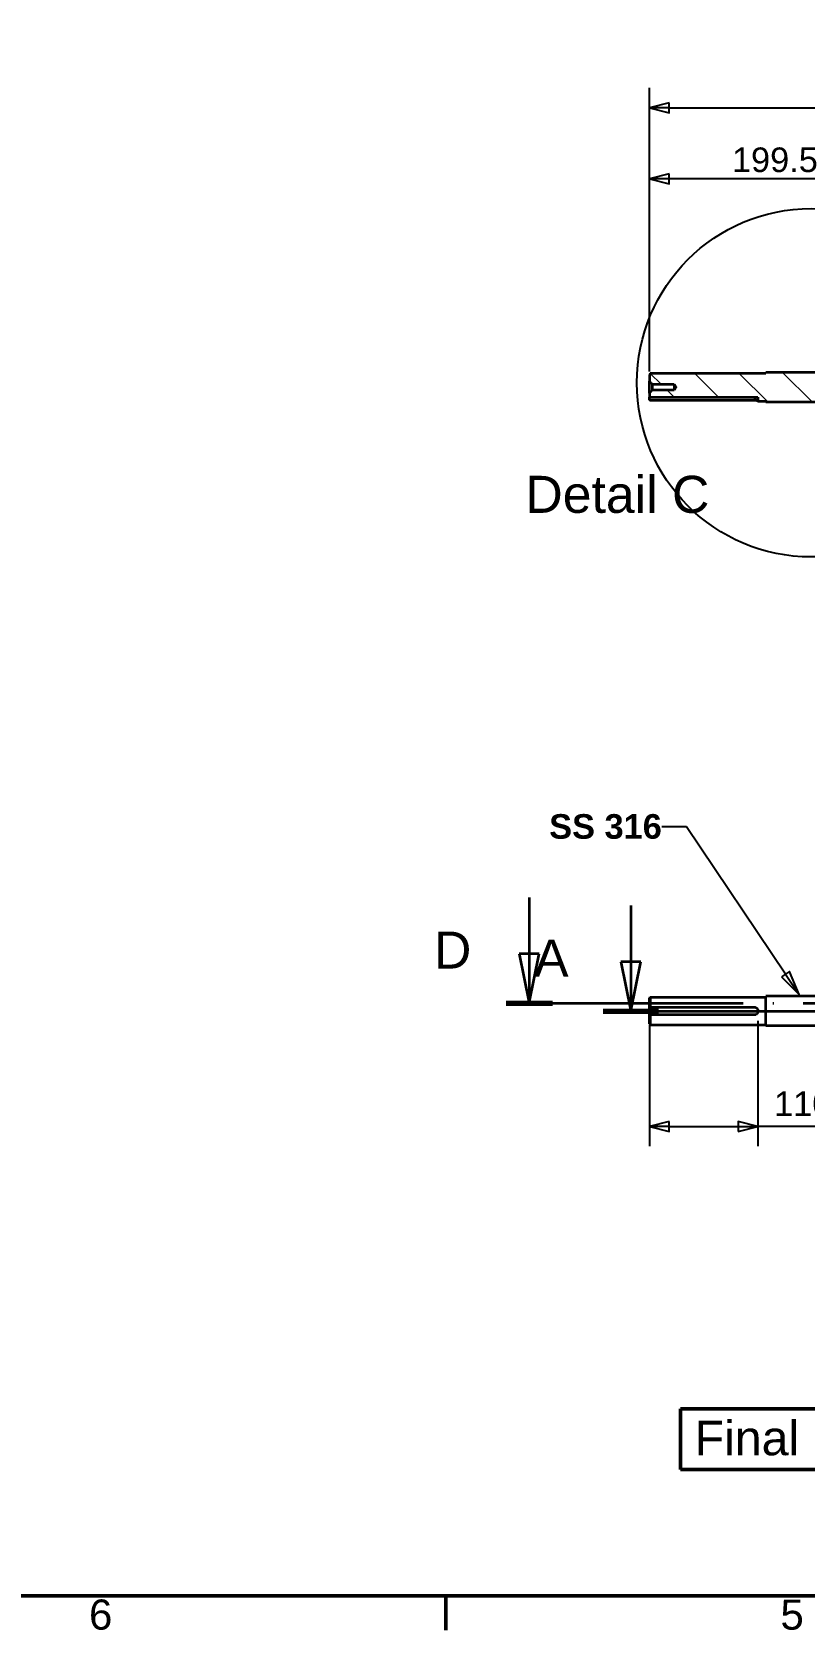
# Paper-space layout 'Drive Roller (Fix)' of a CAD drawing. Header units: millimetres. Extents: x -170 to 420, y 0 to 297.
# Drawn here: x 28.1 to 106.3, y 6.6 to 168.4 of the extents above; entities that cross this region are included whole.
import ezdxf

# ---------------------------------------------------------------- set-up
doc = ezdxf.new("R2010")
doc.units = ezdxf.units.MM
doc.linetypes.add('ACAD_ISO04W100', pattern=[30, 24, -3, 0, -3])
doc.linetypes.add('ACAD_ISO09W100', pattern=[45, 24, -3, 6, -3, 6, -3])
for name, color, linetype, lineweight in [('2dTransBorder', 7, 'Continuous', 35), ('Detail Circle Lines', 7, 'ACAD_ISO09W100', 50), ('Dimensions', 5, 'Continuous', 25), ('Hatch', 7, 'Continuous', 25), ('Leader Lines', 5, 'Continuous', 25), ('Section View Lines', 7, 'ACAD_ISO09W100', 70), ('Sketch Lines', 7, 'Continuous', 25), ('Text', 5, 'Continuous', 25), ('Visible Edges', 7, 'Continuous', 50)]:
    doc.layers.add(name, color=color, linetype=linetype, lineweight=lineweight)
doc.layers.add('Title', color=7, linetype='Continuous')
doc.styles.add('Current-ISO', font='ARIAL.TTF')
doc.styles.add('Text Style14', font='ARIAL.TTF')
doc.styles.add('Text Style20', font='ARIAL.TTF')
doc.styles.add('Text Style25', font='ARIALBD.TTF')
doc.styles.add('Text Style6', font='ARIAL.TTF')

# ---------------------------------------------------------------- blocks, each defined once
blk = doc.blocks.new('2dTransSection0')
at = {"color": 179}
blk.add_solid([(87.72, 74.23), (88.72, 69.23), (89.72, 74.23), (87.72, 74.23)], dxfattribs=at)
at = {"layer": 'Section View Lines', "color": 179, "linetype": 'ACAD_ISO04W100', "lineweight": 35, "true_color": 0x262659}
for p, q in [((88.72, 79.93), (88.72, 74.23)), ((87.72, 74.23), (88.72, 69.23)), ((89.72, 74.23), (87.72, 74.23)), ((88.72, 74.23), (88.72, 69.23)), ((88.72, 69.23), (89.72, 74.23)), ((85.93, 69.23), (393.38, 69.23))]:
    blk.add_line(p, q, dxfattribs=at)
at = {"layer": 'Section View Lines', "color": 179, "linetype": 'ACAD_ISO04W100', "lineweight": 70, "true_color": 0x262659}
blk.add_line((85.93, 69.23), (91.52, 69.23), dxfattribs=at)
at = {"layer": 'Section View Lines', "color": 179, "linetype": 'ACAD_ISO04W100', "lineweight": 35, "true_color": 0x262659}
blk.add_lwpolyline([(87.72, 74.23), (88.72, 69.23), (89.72, 74.23), (87.72, 74.23)], dxfattribs=at)
at = {"layer": 'Section View Lines', "color": 18, "linetype": 'ACAD_ISO04W100', "lineweight": 35, "true_color": 0x000000, "insert": (78.92, 72.73), "char_height": 3.75, "attachment_point": 7, "style": 'Text Style14'}
blk.add_mtext('A', dxfattribs=at)
blk = doc.blocks.new('2dDetail0')
at = {"layer": 'Detail Circle Lines', "color": 179, "linetype": 'Continuous', "lineweight": 25, "true_color": 0x262659}
blk.add_circle((106.97, 132.87), 17.64, dxfattribs=at)
at = {"layer": 'Detail Circle Lines', "linetype": 'Continuous', "lineweight": 25, "insert": (78.04, 119.64), "char_height": 3.75, "attachment_point": 7, "style": 'Text Style14'}
blk.add_mtext('Detail C', dxfattribs=at)
blk = doc.blocks.new('2dTransSymbol8')
at = {"color": 179}
blk.add_solid([(92.59, 161.22), (90.59, 160.72), (92.59, 160.22), (92.59, 161.22)], dxfattribs=at)
at = {"layer": 'Dimensions', "color": 179, "linetype": 'Continuous', "lineweight": 25, "true_color": 0x262659}
for p, q in [((90.59, 134.72), (90.59, 162.72)), ((92.59, 161.22), (90.59, 160.72)), ((92.59, 160.72), (90.59, 160.72)), ((90.59, 160.72), (92.59, 160.22)), ((92.59, 160.22), (92.59, 161.22)), ((92.59, 160.72), (370.89, 160.72))]:
    blk.add_line(p, q, dxfattribs=at)
blk.add_lwpolyline([(92.59, 161.22), (90.59, 160.72), (92.59, 160.22), (92.59, 161.22)], dxfattribs=at)
blk = doc.blocks.new('2dTransSection1')
at = {"color": 179}
for points in [[(77.42, 75.04), (78.42, 70.04), (79.42, 75.04), (77.42, 75.04)], [(114.92, 75.04), (115.92, 70.04), (116.92, 75.04), (114.92, 75.04)]]:
    blk.add_solid(points, dxfattribs=at)
at = {"layer": 'Section View Lines', "color": 179, "linetype": 'ACAD_ISO04W100', "lineweight": 35, "true_color": 0x262659}
for p, q in [((78.42, 80.73), (78.42, 75.04)), ((115.92, 80.73), (115.92, 75.04)), ((77.42, 75.04), (78.42, 70.04)), ((79.42, 75.04), (77.42, 75.04)), ((78.42, 75.04), (78.42, 70.04)), ((78.42, 70.04), (79.42, 75.04)), ((114.92, 75.04), (115.92, 70.04)), ((116.92, 75.04), (114.92, 75.04)), ((115.92, 75.04), (115.92, 70.04)), ((115.92, 70.04), (116.92, 75.04)), ((76.08, 70.04), (118.27, 70.04))]:
    blk.add_line(p, q, dxfattribs=at)
at = {"layer": 'Section View Lines', "color": 179, "linetype": 'ACAD_ISO04W100', "lineweight": 70, "true_color": 0x262659}
for p, q in [((76.08, 70.04), (80.77, 70.04)), ((113.57, 70.04), (118.27, 70.04))]:
    blk.add_line(p, q, dxfattribs=at)
at = {"layer": 'Section View Lines', "color": 179, "linetype": 'ACAD_ISO04W100', "lineweight": 35, "true_color": 0x262659}
for points in [[(77.42, 75.04), (78.42, 70.04), (79.42, 75.04), (77.42, 75.04)], [(114.92, 75.04), (115.92, 70.04), (116.92, 75.04), (114.92, 75.04)]]:
    blk.add_lwpolyline(points, dxfattribs=at)
at = {"layer": 'Section View Lines', "linetype": 'ACAD_ISO04W100', "lineweight": 35, "char_height": 3.75, "attachment_point": 7, "style": 'Text Style14'}
for insert in [(68.79, 73.54), (121.77, 73.54)]:
    blk.add_mtext('D', dxfattribs=dict(at, insert=insert))
blk = doc.blocks.new('2dTransSymbol20')
at = {"color": 179}
for points in [[(92.59, 58.04), (90.59, 57.54), (92.59, 57.04), (92.59, 58.04)], [(99.59, 57.04), (101.59, 57.54), (99.59, 58.04), (99.59, 57.04)]]:
    blk.add_solid(points, dxfattribs=at)
at = {"layer": 'Dimensions', "color": 179, "linetype": 'Continuous', "lineweight": 25, "true_color": 0x262659}
for p, q in [((101.59, 68.24), (101.59, 55.54)), ((90.59, 67.84), (90.59, 55.54)), ((92.59, 58.04), (90.59, 57.54)), ((92.59, 57.54), (90.59, 57.54)), ((90.59, 57.54), (92.59, 57.04)), ((92.59, 57.04), (92.59, 58.04)), ((92.59, 57.54), (99.59, 57.54)), ((101.59, 57.54), (99.59, 58.04)), ((99.59, 58.04), (99.59, 57.04)), ((99.59, 57.54), (101.59, 57.54)), ((99.59, 57.04), (101.59, 57.54)), ((120.26, 57.54), (101.59, 57.54))]:
    blk.add_line(p, q, dxfattribs=at)
for points in [[(92.59, 58.04), (90.59, 57.54), (92.59, 57.04), (92.59, 58.04)], [(99.59, 57.04), (101.59, 57.54), (99.59, 58.04), (99.59, 57.04)]]:
    blk.add_lwpolyline(points, dxfattribs=at)
at = {"layer": 'Dimensions', "color": 18, "linetype": 'Continuous', "lineweight": 25, "true_color": 0x000000, "insert": (103.22, 58.58), "char_height": 2.489, "attachment_point": 7, "style": 'Text Style6'}
blk.add_mtext('110', dxfattribs=at)
at = {"layer": 'Dimensions', "linetype": 'Continuous', "lineweight": 25, "insert": (109.02, 58.58), "char_height": 1.5, "attachment_point": 7, "style": 'Text Style20'}
blk.add_mtext(' ( Key Way)', dxfattribs=at)
blk = doc.blocks.new('2dTransSymbol23')
at = {"color": 179}
for points in [[(92.59, 154.03), (90.59, 153.53), (92.59, 153.03), (92.59, 154.03)], [(108.54, 153.03), (110.54, 153.53), (108.54, 154.03), (108.54, 153.03)]]:
    blk.add_solid(points, dxfattribs=at)
at = {"layer": 'Dimensions', "color": 179, "linetype": 'Continuous', "lineweight": 25, "true_color": 0x262659}
for p, q in [((90.59, 134.02), (90.59, 155.53)), ((110.54, 136.52), (110.54, 155.53)), ((92.59, 154.03), (90.59, 153.53)), ((92.59, 153.03), (92.59, 154.03)), ((110.54, 153.53), (108.54, 154.03)), ((108.54, 154.03), (108.54, 153.03)), ((92.59, 153.53), (90.59, 153.53)), ((90.59, 153.53), (92.59, 153.03)), ((108.54, 153.53), (92.59, 153.53)), ((108.54, 153.53), (110.54, 153.53)), ((108.54, 153.03), (110.54, 153.53))]:
    blk.add_line(p, q, dxfattribs=at)
for points in [[(92.59, 154.03), (90.59, 153.53), (92.59, 153.03), (92.59, 154.03)], [(108.54, 153.03), (110.54, 153.53), (108.54, 154.03), (108.54, 153.03)]]:
    blk.add_lwpolyline(points, dxfattribs=at)
at = {"layer": 'Dimensions', "color": 18, "linetype": 'Continuous', "lineweight": 25, "true_color": 0x000000, "insert": (98.95, 154.17), "char_height": 2.489, "attachment_point": 7, "style": 'Text Style6'}
blk.add_mtext('199.5', dxfattribs=at)
blk = doc.blocks.new('2dTransSymbol35')
at = {"color": 179}
blk.add_solid([(103.96, 72.71), (105.77, 70.91), (104.79, 73.26), (103.96, 72.71)], dxfattribs=at)
at = {"layer": 'Leader Lines', "color": 179, "linetype": 'Continuous', "lineweight": 25, "true_color": 0x262659}
for p, q in [((94.34, 87.9), (91.85, 87.9)), ((104.37, 72.98), (94.34, 87.9)), ((104.79, 73.26), (103.96, 72.71)), ((104.37, 72.98), (105.77, 70.91)), ((105.77, 70.91), (104.79, 73.26)), ((103.96, 72.71), (105.77, 70.91))]:
    blk.add_line(p, q, dxfattribs=at)
blk.add_lwpolyline([(103.96, 72.71), (105.77, 70.91), (104.79, 73.26), (103.96, 72.71)], dxfattribs=at)
at = {"layer": 'Leader Lines', "color": 178, "linetype": 'Continuous', "lineweight": 50, "true_color": 0x010004, "insert": (80.45, 86.65), "char_height": 2.489, "attachment_point": 7, "style": 'Text Style25'}
blk.add_mtext('SS 316', dxfattribs=at)
blk = doc.blocks.new('Default Border')
at = {"layer": '2dTransBorder', "color": 179, "linetype": 'Continuous', "lineweight": 50, "true_color": 0x262659}
for points in [[(10, 10), (10, 287), (410, 287), (410, 10), (10, 10)], [(70, 10), (70, 6.55)]]:
    blk.add_lwpolyline(points, dxfattribs=at)
at = {"layer": '2dTransBorder', "color": 179, "lineweight": 211, "char_height": 3.05, "attachment_point": 7, "style": 'Current-ISO'}
for s, insert in [('6', (33.86, 6.55)), ('5', (103.86, 6.55))]:
    blk.add_mtext(s, dxfattribs=dict(at, insert=insert))
blk = doc.blocks.new('Title')
at = {"layer": '2dTransBorder'}
blk.add_blockref('Default Border', (-10, -10), dxfattribs=at)

psp = doc.layouts.new('Drive Roller (Fix)')

# ---------------------------------------------------------------- hatches: boundary and pattern name
at = {"layer": 'Hatch', "linetype": 'Continuous', "lineweight": 9, "true_color": 0x1e1e47}
h = psp.add_hatch(dxfattribs=at)
h.set_pattern_fill('ANSI31', color=179, scale=25.4, angle=90, style=0)
h.set_pattern_definition([(135, (0, 0), (-2.245064, -2.245064), [])])
h.paths.add_polyline_path([(118.64, 134.17), (118.44, 134.37), (107.99, 134.37), (107.79, 134.17), (107.79, 133.92), (102.39, 133.92), (102.39, 133.82), (90.69, 133.82), (90.59, 133.72), (90.59, 133.02), (90.61, 133), (90.62, 132.99), (90.64, 132.97), (90.65, 132.96), (90.67, 132.94), (90.68, 132.93), (90.7, 132.91), (90.71, 132.9), (90.73, 132.88), (90.74, 132.87), (90.75, 132.86), (90.76, 132.85), (90.78, 132.83), (90.79, 132.82), (90.8, 132.81), (90.81, 132.8), (90.82, 132.79), (90.83, 132.78), (90.84, 132.77), (90.85, 132.76), (90.86, 132.75), (90.87, 132.74), (90.88, 132.73), (90.89, 132.72), (93.09, 132.72), (93.22, 132.49), (93.24, 132.46), (93.25, 132.45), (93.26, 132.44), (93.26, 132.44), (93.26, 132.43), (93.26, 132.43), (93.26, 132.43), (93.26, 132.43), (93.26, 132.42), (93.26, 132.42), (93.26, 132.42), (93.26, 132.42), (93.26, 132.42), (93.26, 132.42), (93.26, 132.42), (93.26, 132.41), (93.26, 132.41), (93.26, 132.41), (93.26, 132.4), (93.25, 132.4), (93.24, 132.38), (93.22, 132.35), (93.09, 132.12), (90.89, 132.12), (90.88, 132.11), (90.87, 132.1), (90.86, 132.09), (90.85, 132.08), (90.84, 132.07), (90.83, 132.06), (90.82, 132.05), (90.81, 132.04), (90.8, 132.03), (90.79, 132.02), (90.78, 132.01), (90.76, 132), (90.75, 131.98), (90.74, 131.97), (90.73, 131.96), (90.71, 131.95), (90.7, 131.93), (90.68, 131.92), (90.67, 131.9), (90.65, 131.89), (90.64, 131.87), (90.62, 131.86), (90.61, 131.84), (90.59, 131.82), (90.59, 131.42), (101.59, 131.42), (101.59, 131.02), (102.39, 131.02), (102.39, 130.92), (107.79, 130.92), (107.79, 130.67), (107.99, 130.47), (118.44, 130.47), (118.64, 130.67)])

# ---------------------------------------------------------------- linework, layer by layer
at = {"layer": 'Sketch Lines', "lineweight": 50}
for p, q in [((126.01, 28.95), (93.73, 28.95)), ((93.73, 28.95), (93.73, 22.8)), ((93.73, 22.8), (126.01, 22.8))]:
    psp.add_line(p, q, dxfattribs=at)
at = {"layer": 'Visible Edges', "color": 179, "linetype": 'Continuous', "lineweight": 35, "true_color": 0x262659}
for p, q in [((90.69, 133.82), (90.59, 133.72)), ((90.59, 133.72), (90.59, 133.02)), ((90.59, 131.82), (90.59, 133.02)), ((102.39, 133.82), (90.69, 133.82)), ((90.89, 132.72), (90.89, 132.12)), ((90.89, 132.72), (93.09, 132.72)), ((93.09, 132.72), (93.09, 132.12)), ((102.39, 133.92), (102.39, 133.82)), ((107.79, 133.92), (102.39, 133.92)), ((90.59, 131.82), (90.59, 131.42)), ((90.59, 131.18), (90.59, 131.42)), ((90.59, 131.42), (101.59, 131.42)), ((93.09, 132.12), (90.89, 132.12)), ((101.29, 131.08), (101.29, 131.42)), ((101.59, 131.42), (101.59, 131.02)), ((101.29, 131.08), (90.69, 131.08)), ((101.59, 131.02), (102.39, 131.02)), ((102.39, 131.02), (102.39, 130.92)), ((102.39, 130.92), (107.79, 130.92)), ((90.59, 70.54), (90.69, 70.64)), ((90.59, 69.64), (90.59, 70.54)), ((90.59, 68.84), (90.59, 69.64)), ((90.69, 70.64), (90.69, 69.64)), ((90.69, 70.64), (102.39, 70.64)), ((90.69, 69.64), (101.29, 69.64)), ((102.39, 67.74), (102.39, 70.74)), ((107.79, 70.74), (102.39, 70.74)), ((90.59, 67.94), (90.59, 68.84)), ((90.69, 68.84), (90.69, 67.84)), ((101.29, 68.84), (90.69, 68.84)), ((90.59, 67.94), (90.69, 67.84)), ((90.69, 67.84), (102.39, 67.84)), ((107.79, 67.74), (102.39, 67.74))]:
    psp.add_line(p, q, dxfattribs=at).dxf.unprotected_set("ltscale", 0)
for points in [[(90.59, 133.02), (90.61, 133), (90.62, 132.99), (90.64, 132.97), (90.65, 132.96), (90.67, 132.94), (90.68, 132.93), (90.7, 132.91), (90.71, 132.9), (90.73, 132.88), (90.74, 132.87), (90.75, 132.86), (90.76, 132.85), (90.78, 132.83), (90.79, 132.82), (90.8, 132.81), (90.81, 132.8), (90.82, 132.79), (90.83, 132.78), (90.84, 132.77), (90.85, 132.76), (90.86, 132.75), (90.87, 132.74), (90.88, 132.73), (90.89, 132.72)], [(93.09, 132.72), (93.22, 132.49), (93.24, 132.46), (93.25, 132.45), (93.26, 132.44), (93.26, 132.44), (93.26, 132.43), (93.26, 132.43), (93.26, 132.43), (93.26, 132.43), (93.26, 132.42), (93.26, 132.42), (93.26, 132.42), (93.26, 132.42), (93.26, 132.42), (93.26, 132.42), (93.26, 132.42), (93.26, 132.41), (93.26, 132.41), (93.26, 132.41), (93.26, 132.4), (93.25, 132.4), (93.24, 132.38), (93.22, 132.35), (93.09, 132.12)], [(90.89, 132.12), (90.88, 132.11), (90.87, 132.1), (90.86, 132.09), (90.85, 132.08), (90.84, 132.07), (90.83, 132.06), (90.82, 132.05), (90.81, 132.04), (90.8, 132.03), (90.79, 132.02), (90.78, 132.01), (90.76, 132), (90.75, 131.98), (90.74, 131.97), (90.73, 131.96), (90.71, 131.95), (90.7, 131.93), (90.68, 131.92), (90.67, 131.9), (90.65, 131.89), (90.64, 131.87), (90.62, 131.86), (90.61, 131.84), (90.59, 131.82)], [(90.69, 131.08), (90.68, 131.08), (90.68, 131.09), (90.67, 131.09), (90.67, 131.1), (90.67, 131.1), (90.66, 131.11), (90.66, 131.11), (90.65, 131.12), (90.65, 131.12), (90.65, 131.12), (90.64, 131.13), (90.64, 131.13), (90.63, 131.14), (90.63, 131.14), (90.62, 131.15), (90.62, 131.15), (90.62, 131.15), (90.61, 131.16), (90.61, 131.16), (90.6, 131.17), (90.6, 131.17), (90.6, 131.18), (90.59, 131.18), (90.59, 131.18)], [(101.59, 131.02), (101.59, 131.02), (101.58, 131.02), (101.58, 131.02), (101.58, 131.02), (101.57, 131.03), (101.56, 131.03), (101.56, 131.03), (101.55, 131.03), (101.54, 131.04), (101.53, 131.04), (101.51, 131.04), (101.5, 131.04), (101.49, 131.05), (101.47, 131.05), (101.46, 131.05), (101.44, 131.06), (101.43, 131.06), (101.41, 131.06), (101.39, 131.07), (101.37, 131.07), (101.35, 131.07), (101.33, 131.08), (101.31, 131.08), (101.29, 131.08)], [(90.59, 69.64), (90.59, 69.64), (90.6, 69.64), (90.6, 69.64), (90.6, 69.64), (90.61, 69.64), (90.61, 69.64), (90.62, 69.64), (90.62, 69.64), (90.62, 69.64), (90.63, 69.64), (90.63, 69.64), (90.64, 69.64), (90.64, 69.64), (90.65, 69.64), (90.65, 69.64), (90.65, 69.64), (90.66, 69.64), (90.66, 69.64), (90.67, 69.64), (90.67, 69.64), (90.67, 69.64), (90.68, 69.64), (90.68, 69.64), (90.69, 69.64)], [(101.29, 69.64), (101.31, 69.63), (101.33, 69.62), (101.35, 69.61), (101.37, 69.6), (101.39, 69.59), (101.41, 69.58), (101.43, 69.56), (101.44, 69.55), (101.46, 69.54), (101.48, 69.52), (101.49, 69.5), (101.5, 69.49), (101.52, 69.47), (101.53, 69.45), (101.54, 69.43), (101.55, 69.41), (101.56, 69.39), (101.57, 69.37), (101.57, 69.35), (101.58, 69.32), (101.58, 69.3), (101.59, 69.28), (101.59, 69.26), (101.59, 69.24)], [(90.69, 68.84), (90.68, 68.84), (90.68, 68.84), (90.67, 68.84), (90.67, 68.84), (90.67, 68.84), (90.66, 68.84), (90.66, 68.84), (90.65, 68.84), (90.65, 68.84), (90.65, 68.84), (90.64, 68.84), (90.64, 68.84), (90.63, 68.84), (90.63, 68.84), (90.62, 68.84), (90.62, 68.84), (90.62, 68.84), (90.61, 68.84), (90.61, 68.84), (90.6, 68.84), (90.6, 68.84), (90.6, 68.84), (90.59, 68.84), (90.59, 68.84)], [(101.59, 69.24), (101.59, 69.21), (101.59, 69.19), (101.58, 69.17), (101.58, 69.15), (101.57, 69.13), (101.57, 69.1), (101.56, 69.08), (101.55, 69.06), (101.54, 69.04), (101.53, 69.02), (101.52, 69), (101.5, 68.99), (101.49, 68.97), (101.48, 68.95), (101.46, 68.94), (101.44, 68.92), (101.43, 68.91), (101.41, 68.89), (101.39, 68.88), (101.37, 68.87), (101.35, 68.86), (101.33, 68.85), (101.31, 68.84), (101.29, 68.84)]]:
    psp.add_lwpolyline(points, dxfattribs=at).dxf.unprotected_set("ltscale", 0)

# ---------------------------------------------------------------- block references
at = {"layer": 'Detail Circle Lines'}
psp.add_blockref('2dDetail0', (0, 0), dxfattribs=at)
at = {"layer": 'Dimensions'}
for name in ['2dTransSymbol8', '2dTransSymbol23', '2dTransSymbol20']:
    psp.add_blockref(name, (0, 0), dxfattribs=at)
at = {"layer": 'Leader Lines'}
psp.add_blockref('2dTransSymbol35', (0, 0), dxfattribs=at)
at = {"layer": 'Section View Lines'}
for name in ['2dTransSection1', '2dTransSection0']:
    psp.add_blockref(name, (0, 0), dxfattribs=at)
at = {"layer": 'Title'}
psp.add_blockref('Title', (10, 10), dxfattribs=at)

# ---------------------------------------------------------------- texts
at = {"layer": 'Text', "color": 179, "linetype": 'Continuous', "lineweight": 5, "true_color": 0x262659, "insert": (95.17, 27.75), "char_height": 3.5, "width": 29.8861, "attachment_point": 1, "line_spacing_factor": 0.846, "style": 'Current-ISO'}
psp.add_mtext('\\W1.00;\\H3.5000;\\lFinal Drawing', dxfattribs=at)

doc.saveas('drawing.dxf')
